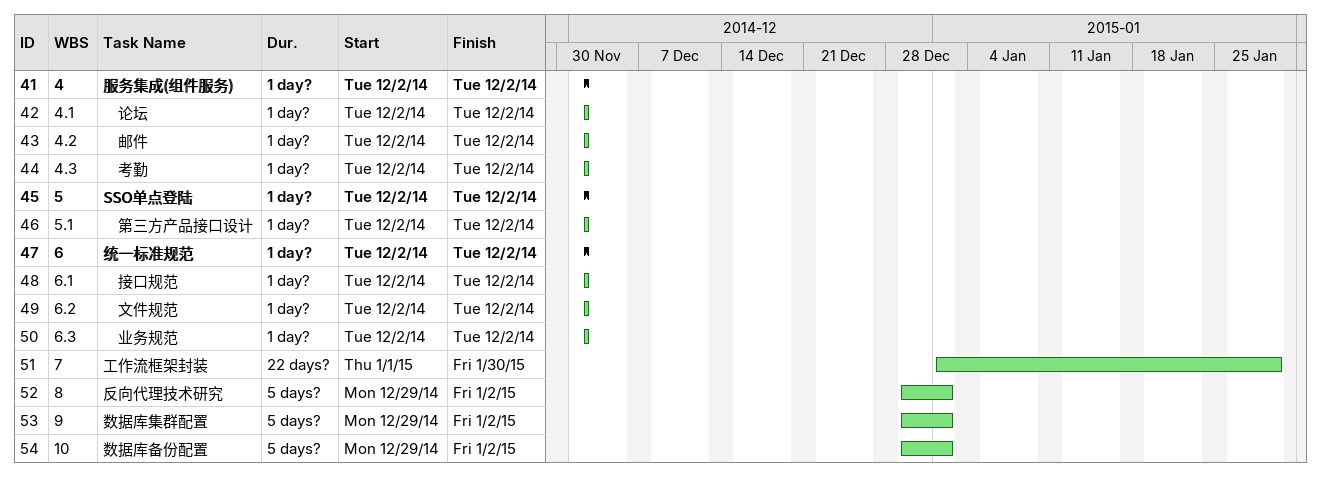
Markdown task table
| ID | WBS | Task | Duration | Start | Finish |
|---|---|---|---|---|---|
| 41 | 4 | **服务集成(组件服务)** | 1d? | 2014-12-02 | 2014-12-02 |
| 42 | 4.1 | 论坛 | 1d? | 2014-12-02 | 2014-12-02 |
| 43 | 4.2 | 邮件 | 1d? | 2014-12-02 | 2014-12-02 |
| 44 | 4.3 | 考勤 | 1d? | 2014-12-02 | 2014-12-02 |
| 45 | 5 | **SSO单点登陆** | 1d? | 2014-12-02 | 2014-12-02 |
| 46 | 5.1 | 第三方产品接口设计 | 1d? | 2014-12-02 | 2014-12-02 |
| 47 | 6 | **统一标准规范** | 1d? | 2014-12-02 | 2014-12-02 |
| 48 | 6.1 | 接口规范 | 1d? | 2014-12-02 | 2014-12-02 |
| 49 | 6.2 | 文件规范 | 1d? | 2014-12-02 | 2014-12-02 |
| 50 | 6.3 | 业务规范 | 1d? | 2014-12-02 | 2014-12-02 |
| 51 | 7 | 工作流框架封装 | 22d? | 2015-01-01 | 2015-01-30 |
| 52 | 8 | 反向代理技术研究 | 5d? | 2014-12-29 | 2015-01-02 |
| 53 | 9 | 数据库集群配置 | 5d? | 2014-12-29 | 2015-01-02 |
| 54 | 10 | 数据库备份配置 | 5d? | 2014-12-29 | 2015-01-02 |
